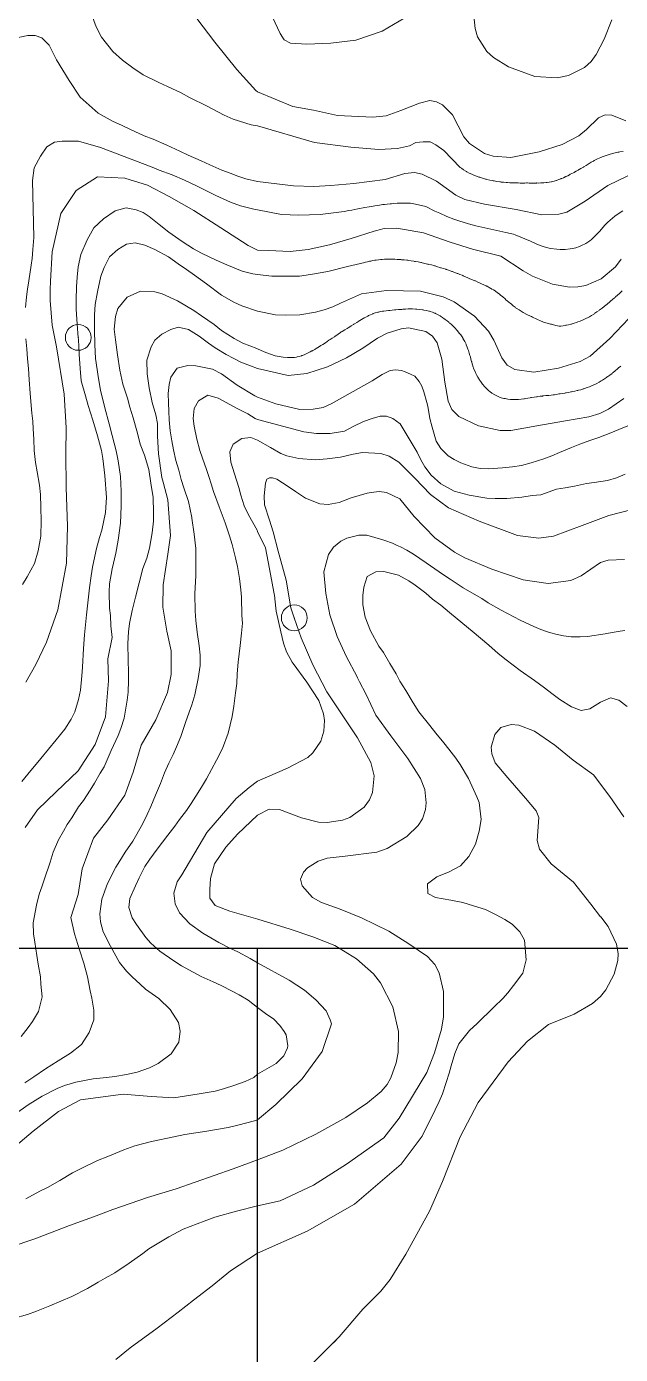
# Model space of a CAD drawing. Header units: metres. Extents: x 548946 to 557077, y 1838800 to 1845419.
# Drawn here: x 553875 to 554197, y 1840780 to 1841500 of the extents above; entities that cross this region are included whole.
import ezdxf

# ---------------------------------------------------------------- set-up
doc = ezdxf.new("R2010")
doc.units = ezdxf.units.M
doc.header["$LTSCALE"] = 28
doc.header["$PDMODE"] = 32
doc.header["$PDSIZE"] = 14
for name, color, linetype, lineweight in [('1', 7, 'Continuous', 13), ('2', 7, 'Continuous', 13), ('60', 7, 'Continuous', 25)]:
    doc.layers.add(name, color=color, linetype=linetype, lineweight=lineweight)

msp = doc.modelspace()

# ---------------------------------------------------------------- linework, layer by layer
at = {"layer": '1'}
for points in [[(553909.23, 1841508.32), (553912.42, 1841499.43), (553915.39, 1841493.78), (553921.58, 1841486.01), (553926.77, 1841481.38), (553932.3, 1841477.17), (553938.04, 1841473.51), (553946.43, 1841469.36), (553951.22, 1841467.16), (553958.5, 1841463.67), (553963.07, 1841461.18), (553972.57, 1841456.38), (553981.82, 1841451.54), (553986.72, 1841449.48), (553996.43, 1841446.39), (554000, 1841445.86)], [(553967.02, 1841503.91), (553976.73, 1841491.07), (553988.76, 1841476.37), (553999.01, 1841465), (554000, 1841464.27)], [(554000, 1841415.69), (553999.94, 1841415.69), (553993.54, 1841417.07), (553989.35, 1841418.56), (553985.15, 1841420.05), (553980.67, 1841421.76), (553974.11, 1841424.68), (553969.46, 1841426.77), (553962.35, 1841429.89), (553957.81, 1841432.12), (553950.82, 1841435.38), (553943.46, 1841438.48), (553938.43, 1841440.39), (553931.04, 1841443.74), (553926.22, 1841446.2), (553921.71, 1841448.18), (553913.64, 1841452.57), (553903.75, 1841461.25), (553897.78, 1841470.33), (553890.99, 1841481.49), (553887.07, 1841489.54), (553882.96, 1841493.46), (553879.46, 1841494.7), (553875.54, 1841494.7), (553867.72, 1841493.05)], [(554000, 1841464.27), (554019.07, 1841456.29), (554030.23, 1841454.36), (554043.33, 1841451.35), (554062.44, 1841450.49), (554069.74, 1841451.13), (554077.68, 1841454.14), (554087.77, 1841458.01), (554093.35, 1841459.51), (554096.9, 1841458.82), (554100.13, 1841457.09), (554105.65, 1841451.72), (554111.73, 1841439.85), (554114.75, 1841436.15), (554122.96, 1841430.78), (554127.61, 1841429.35), (554137.23, 1841428.7), (554152.5, 1841431.62), (554165.06, 1841435.63), (554174.11, 1841440.37), (554178.25, 1841443.74), (554184.76, 1841450.05), (554188.29, 1841451.74), (554191.89, 1841451.59), (554199.59, 1841448.56)], [(554166.63, 1841418.06), (554165.71, 1841417.66), (554164.79, 1841417.28), (554164.53, 1841417.18), (554164.27, 1841417.07), (554163.32, 1841416.67), (554162.33, 1841416.29), (554162.04, 1841416.2), (554161.76, 1841416.1), (554160.7, 1841415.81), (554159.62, 1841415.57), (554159.32, 1841415.5), (554159.03, 1841415.44), (554157.98, 1841415.25), (554156.91, 1841415.08), (554156.61, 1841415.04), (554156.3, 1841415.01), (554155.16, 1841414.89), (554154.03, 1841414.82), (554153.73, 1841414.81), (554153.43, 1841414.8), (554152.4, 1841414.79), (554151.38, 1841414.8), (554151.1, 1841414.79), (554150.82, 1841414.79), (554149.78, 1841414.76), (554148.75, 1841414.73), (554148.48, 1841414.73), (554148.21, 1841414.74), (554147.25, 1841414.78), (554146.32, 1841414.81), (554146.06, 1841414.81), (554145.8, 1841414.81), (554144.86, 1841414.77), (554143.89, 1841414.73), (554143.62, 1841414.73), (554143.34, 1841414.74), (554142.33, 1841414.78), (554141.29, 1841414.83), (554141, 1841414.84), (554140.71, 1841414.84), (554139.67, 1841414.83), (554138.57, 1841414.83), (554138.25, 1841414.84), (554137.92, 1841414.85), (554136.66, 1841414.94), (554135.36, 1841415.05), (554134.99, 1841415.08), (554134.63, 1841415.11), (554133.34, 1841415.2), (554131.99, 1841415.33), (554131.59, 1841415.38), (554131.19, 1841415.43), (554129.67, 1841415.66), (554128.11, 1841415.94), (554127.69, 1841416.02), (554127.27, 1841416.1), (554125.78, 1841416.4), (554124.29, 1841416.74), (554123.87, 1841416.85), (554123.45, 1841416.96), (554121.88, 1841417.39), (554120.34, 1841417.87), (554119.93, 1841418.01), (554119.52, 1841418.15), (554118.11, 1841418.68), (554116.76, 1841419.24), (554116.39, 1841419.4), (554116.03, 1841419.56), (554114.72, 1841420.18), (554113.46, 1841420.85), (554113.12, 1841421.05), (554112.78, 1841421.25), (554111.59, 1841422), (554110.45, 1841422.79), (554110.14, 1841423), (554109.83, 1841423.22), (554100.88, 1841432.44), (554096.57, 1841435.47), (554093.55, 1841437.2), (554089.67, 1841437.2), (554085.73, 1841436.74), (554082.3, 1841435.02), (554075.86, 1841433.52), (554065.76, 1841432.88), (554050.52, 1841434.16), (554030.76, 1841436.74), (554000, 1841445.86)], [(554000, 1841400.23), (553998.75, 1841400.48), (553990.73, 1841402.45), (553985.31, 1841404.46), (553977.38, 1841408.01), (553972.01, 1841410.67), (553967.19, 1841413.13), (553960.45, 1841416.42), (553953.63, 1841419.31), (553946.72, 1841421.8), (553942.79, 1841423.31), (553914.82, 1841434.03), (553902.99, 1841437.41), (553894.12, 1841437.41), (553889.9, 1841436.99), (553885.68, 1841434.45), (553882.3, 1841429.37), (553878.92, 1841423.01), (553878.07, 1841416.23), (553878.71, 1841385.17), (553878.24, 1841378.75), (553877.72, 1841373.79)], [(554198.14, 1841431.88), (554196.32, 1841431.65), (554195.78, 1841431.55), (554195.23, 1841431.44), (554193.11, 1841430.95), (554191.03, 1841430.38), (554190.5, 1841430.23), (554190, 1841430.07), (554188.35, 1841429.53), (554186.82, 1841428.96), (554186.38, 1841428.78), (554185.93, 1841428.6), (554184.29, 1841427.87), (554182.73, 1841427.12), (554182.34, 1841426.92), (554181.97, 1841426.72), (554180.8, 1841426.04), (554179.72, 1841425.37), (554179.11, 1841424.99), (554177.97, 1841424.28), (554176.84, 1841423.59), (554176.54, 1841423.41), (554176.25, 1841423.24), (554175.24, 1841422.67), (554174.26, 1841422.11), (554173.98, 1841421.96), (554173.71, 1841421.8), (554172.71, 1841421.21), (554171.73, 1841420.65), (554171.47, 1841420.51), (554171.21, 1841420.37), (554170.31, 1841419.93), (554169.44, 1841419.5), (554169.19, 1841419.38), (554168.95, 1841419.25), (554168.04, 1841418.77), (554167.13, 1841418.3), (554166.88, 1841418.18), (554166.63, 1841418.06)], [(553999.94, 1841415.69), (554010.46, 1841414.27), (554019.43, 1841413.3), (554030.53, 1841412.98), (554039.61, 1841413.52), (554052.2, 1841414.58), (554069.15, 1841416.7), (554079.76, 1841419.88), (554085.04, 1841420.41), (554089.17, 1841419.65), (554096.96, 1841415.74), (554107.38, 1841408.15), (554112.29, 1841405.93), (554123.04, 1841403.37), (554140.19, 1841400.49), (554154.03, 1841397.63), (554163.24, 1841397.87), (554167.63, 1841399.05), (554177.52, 1841404.88), (554189.79, 1841413.44), (554200.64, 1841418.66)], [(554000, 1841365.15), (553997.41, 1841365.47), (553991.64, 1841367.05), (553983.34, 1841370.43), (553977.46, 1841373.03), (553969.64, 1841376.72), (553965.21, 1841379.1), (553959.05, 1841383.1), (553955.4, 1841385.56), (553951.86, 1841388.16), (553946.58, 1841392.39), (553941.3, 1841396.62), (553937.94, 1841398.85), (553934.14, 1841400.25), (553928.69, 1841401.34), (553922.75, 1841399.78), (553916.46, 1841395.45), (553911.29, 1841390.45), (553907.57, 1841384.06), (553904.17, 1841376.01), (553902.82, 1841369.36), (553902.27, 1841363.71), (553901.81, 1841358.46), (553901.66, 1841351.55), (553901.57, 1841346.47), (553902.22, 1841338.21), (553902.78, 1841331.1)], [(554063.45, 1841402.4), (554061.66, 1841402.11), (554060.47, 1841401.91), (554058.09, 1841401.48), (554054.36, 1841400.77), (554051.05, 1841400.13), (554049.39, 1841399.83), (554046.9, 1841399.4), (554033.84, 1841397.81), (554022.42, 1841397.38), (554012.91, 1841397.81), (554000, 1841400.23)], [(554197.98, 1841399.74), (554196.49, 1841398.82), (554193.65, 1841396.81), (554191.04, 1841394.65), (554189.8, 1841393.51), (554188.01, 1841391.69), (554185.49, 1841388.74), (554181.76, 1841384.92), (554180.99, 1841384.25), (554179.99, 1841383.47), (554177.86, 1841382.07), (554175.58, 1841380.9), (554174.53, 1841380.46), (554172.37, 1841379.72), (554170.71, 1841379.31), (554169.38, 1841379.06), (554166.69, 1841378.78), (554163.99, 1841378.75), (554162.19, 1841378.87), (554158.65, 1841379.37), (554155.35, 1841380.17), (554153.73, 1841380.68), (554151.34, 1841381.6), (554147.81, 1841383.35), (554139.66, 1841386.71), (554138.6, 1841387.01), (554134.54, 1841388.03), (554126.33, 1841389.77), (554118.25, 1841391.63), (554114.25, 1841392.71), (554109, 1841394.34), (554106.39, 1841395.25), (554102.54, 1841396.72), (554098.66, 1841398.36), (554096.11, 1841399.52), (554091.09, 1841402.04), (554083.9, 1841403.7), (554082.86, 1841403.79), (554082.33, 1841403.83), (554080.99, 1841403.9), (554080.09, 1841403.93), (554079.49, 1841403.93), (554078.28, 1841403.93), (554077.38, 1841403.91), (554076.78, 1841403.89), (554075.58, 1841403.83), (554073.78, 1841403.7), (554072.58, 1841403.59), (554071.78, 1841403.51), (554070.18, 1841403.34), (554068.83, 1841403.18), (554067.93, 1841403.06), (554066.13, 1841402.81), (554063.45, 1841402.4)], [(553913.04, 1841313.63), (553912.19, 1841319.67), (553911.74, 1841327.3), (553911.55, 1841334.95), (553911.53, 1841343.4), (553911.96, 1841348.91), (553913.28, 1841355.82), (553915.09, 1841364.21), (553916.78, 1841368.95), (553919.78, 1841374.74), (553924.16, 1841378.74), (553928.9, 1841381.73), (553933.64, 1841382.38), (553938.86, 1841381.01), (553944.31, 1841378.74), (553951.65, 1841374.74), (553957.01, 1841370.91), (553961.38, 1841367.88), (553965.74, 1841364.85), (553972.25, 1841360.1), (553980.46, 1841353.98), (553987.11, 1841350.29), (553991.51, 1841348.18), (554000, 1841345.33)], [(553877.72, 1841373.79), (553877.35, 1841370.33), (553875.94, 1841361.85), (553875.28, 1841357.23), (553874.82, 1841353.14), (553874.16, 1841347.35)], [(554000, 1841365.15), (554007.67, 1841364.37), (554022.62, 1841364.37), (554028.71, 1841365.12), (554038, 1841366.82), (554048.68, 1841369.5), (554058.18, 1841371.78), (554058.48, 1841371.85), (554059.56, 1841372.12), (554060.66, 1841372.37), (554060.97, 1841372.43), (554061.28, 1841372.5), (554062.43, 1841372.71), (554063.61, 1841372.91), (554063.94, 1841372.96), (554064.28, 1841373.02), (554065.5, 1841373.19), (554066.75, 1841373.33), (554067.1, 1841373.36), (554067.45, 1841373.39), (554068.75, 1841373.47), (554070.07, 1841373.53), (554070.44, 1841373.54), (554070.81, 1841373.55), (554072.17, 1841373.57), (554073.54, 1841373.55), (554073.93, 1841373.54), (554074.31, 1841373.52), (554075.71, 1841373.41), (554077.14, 1841373.28), (554077.54, 1841373.25), (554077.94, 1841373.21), (554079.42, 1841373.09), (554080.9, 1841372.95), (554081.32, 1841372.9), (554081.73, 1841372.85), (554083.2, 1841372.62), (554084.68, 1841372.37), (554085.08, 1841372.3), (554085.49, 1841372.23), (554086.96, 1841372), (554088.42, 1841371.74), (554088.83, 1841371.66), (554089.23, 1841371.58), (554090.66, 1841371.24), (554092.07, 1841370.88), (554092.45, 1841370.78), (554092.83, 1841370.69), (554094.18, 1841370.35), (554095.5, 1841370.01), (554095.87, 1841369.91), (554096.23, 1841369.81), (554097.53, 1841369.41), (554098.8, 1841369), (554099.15, 1841368.9), (554099.5, 1841368.79), (554100.72, 1841368.41), (554101.93, 1841368.04), (554102.26, 1841367.93), (554102.59, 1841367.82), (554103.76, 1841367.42), (554104.92, 1841367.01), (554105.23, 1841366.9), (554105.55, 1841366.78), (554106.68, 1841366.36), (554107.8, 1841365.93), (554108.12, 1841365.8), (554108.44, 1841365.68), (554109.61, 1841365.24), (554110.81, 1841364.77), (554111.14, 1841364.63), (554111.48, 1841364.49), (554112.7, 1841363.95), (554113.95, 1841363.39), (554114.31, 1841363.24), (554114.67, 1841363.09), (554115.99, 1841362.55), (554117.33, 1841362.01), (554117.7, 1841361.85), (554118.06, 1841361.69), (554119.37, 1841361.08), (554120.66, 1841360.48), (554121.01, 1841360.32), (554121.36, 1841360.16), (554122.59, 1841359.62), (554123.78, 1841359.09), (554124.09, 1841358.94), (554124.4, 1841358.79), (554125.46, 1841358.21), (554126.45, 1841357.64), (554126.71, 1841357.49), (554126.96, 1841357.33), (554127.83, 1841356.81), (554128.65, 1841356.28), (554128.87, 1841356.13), (554129.08, 1841355.98), (554129.85, 1841355.41), (554130.61, 1841354.82), (554130.82, 1841354.65), (554131.04, 1841354.49), (554131.84, 1841353.88)], [(553936.19, 1841274.2), (553934.6, 1841280.39), (553932.63, 1841287.59), (553930.7, 1841293.36), (553929.39, 1841298.16), (553927, 1841305.7), (553925.38, 1841313.32), (553924.07, 1841321.63), (553922.91, 1841329.83), (553922.29, 1841335.48), (553922.95, 1841342.45), (553924.3, 1841346.76), (553929.21, 1841352.89), (553936.53, 1841356.17), (553944.23, 1841355.85), (553948.26, 1841354.73), (553956.62, 1841350.84), (553965.38, 1841345.69), (553969.6, 1841342.77), (553976.37, 1841338.06), (553980.36, 1841334.85), (553987.21, 1841330.54), (553991.92, 1841327.93), (553999.65, 1841325.01), (554000, 1841324.94)], [(554000, 1841345.33), (554009.62, 1841343.42), (554015.28, 1841343.2), (554022.81, 1841343.36), (554031.35, 1841344.71), (554036.1, 1841346.1), (554040.7, 1841347.75), (554044.95, 1841349.63), (554056.3, 1841354.71), (554069.79, 1841356.6), (554088.32, 1841356.2), (554100.47, 1841353.13), (554106.55, 1841350.32), (554117.56, 1841342.65), (554125.18, 1841334.48), (554128.09, 1841329.62), (554132.35, 1841320), (554135.31, 1841316.12), (554139.47, 1841313.69), (554149.77, 1841312.25), (554162.98, 1841314.48), (554174.82, 1841318.13), (554180.25, 1841320.94), (554190.97, 1841330.46), (554201.22, 1841341.36)], [(554131.84, 1841353.88), (554132.65, 1841353.24), (554132.87, 1841353.05), (554133.09, 1841352.86), (554133.9, 1841352.13), (554134.74, 1841351.37), (554134.98, 1841351.16), (554135.23, 1841350.95), (554136.16, 1841350.21), (554137.1, 1841349.47), (554137.35, 1841349.26), (554137.6, 1841349.05), (554138.48, 1841348.29), (554139.5, 1841347.47), (554139.83, 1841347.22), (554140.19, 1841346.97), (554141.7, 1841345.97), (554143.37, 1841344.96), (554143.83, 1841344.69), (554144.29, 1841344.43), (554145.97, 1841343.54), (554147.81, 1841342.63), (554148.37, 1841342.35), (554148.96, 1841342.07), (554151.3, 1841340.95), (554153.68, 1841339.9), (554154.3, 1841339.66), (554154.9, 1841339.44), (554156.92, 1841338.83), (554158.81, 1841338.35), (554159.33, 1841338.21), (554159.85, 1841338.08), (554161.71, 1841337.6), (554163.43, 1841337.26), (554163.86, 1841337.22), (554164.27, 1841337.2), (554165.58, 1841337.33), (554166.75, 1841337.59), (554167.08, 1841337.66), (554167.4, 1841337.72), (554168.57, 1841337.95), (554169.75, 1841338.2), (554170.08, 1841338.29), (554170.41, 1841338.39), (554171.63, 1841338.79), (554172.86, 1841339.24), (554173.2, 1841339.37), (554173.55, 1841339.49), (554174.79, 1841339.95), (554176.03, 1841340.45), (554176.37, 1841340.59), (554176.71, 1841340.74), (554177.95, 1841341.32), (554179.17, 1841341.95), (554179.51, 1841342.13), (554179.84, 1841342.32), (554181.01, 1841343.02), (554182.17, 1841343.75), (554182.49, 1841343.96), (554182.8, 1841344.17), (554183.93, 1841344.94), (554185.04, 1841345.73), (554185.35, 1841345.96), (554185.66, 1841346.19), (554186.75, 1841347.04), (554187.85, 1841347.92), (554188.15, 1841348.16), (554188.46, 1841348.41), (554189.58, 1841349.32), (554190.69, 1841350.24), (554191, 1841350.49), (554191.3, 1841350.74), (554192.38, 1841351.63), (554193.44, 1841352.53), (554193.73, 1841352.78), (554194.02, 1841353.04), (554195.06, 1841353.98), (554196.07, 1841354.92), (554196.35, 1841355.17), (554196.62, 1841355.43), (554197.59, 1841356.32)], [(554000, 1841324.94), (554003.47, 1841323.3), (554006.99, 1841321.96), (554009.56, 1841321.16), (554013.83, 1841320.44), (554016.12, 1841320.17), (554017.75, 1841320.17), (554018.95, 1841320.14), (554020.05, 1841320.28), (554021.1, 1841320.44), (554021.43, 1841320.5), (554022.58, 1841320.78), (554023.71, 1841321.13), (554024.03, 1841321.24), (554024.35, 1841321.36), (554025.52, 1841321.85), (554026.68, 1841322.38), (554026.99, 1841322.53), (554027.3, 1841322.68), (554028.4, 1841323.21), (554029.44, 1841323.74), (554029.72, 1841323.9), (554030, 1841324.05), (554030.96, 1841324.62), (554031.88, 1841325.18), (554032.13, 1841325.33), (554032.38, 1841325.48), (554033.26, 1841326.01), (554034.11, 1841326.52), (554034.34, 1841326.67), (554034.57, 1841326.81), (554035.38, 1841327.33), (554036.22, 1841327.88), (554036.46, 1841328.04), (554036.71, 1841328.21), (554037.63, 1841328.87), (554038.64, 1841329.56), (554038.94, 1841329.76), (554039.24, 1841329.96), (554040.4, 1841330.7), (554041.63, 1841331.48), (554041.97, 1841331.71), (554042.32, 1841331.95), (554043.62, 1841332.86), (554044.96, 1841333.79), (554045.35, 1841334.04), (554045.74, 1841334.29), (554047.18, 1841335.15), (554048.61, 1841335.99), (554048.99, 1841336.23), (554049.37, 1841336.46), (554050.66, 1841337.31), (554051.88, 1841338.12), (554052.21, 1841338.33), (554052.53, 1841338.53), (554053.69, 1841339.22), (554054.78, 1841339.85), (554055.07, 1841340.02), (554055.36, 1841340.19), (554056.32, 1841340.78), (554057.25, 1841341.34), (554057.5, 1841341.49), (554057.76, 1841341.64), (554058.7, 1841342.16), (554059.65, 1841342.65), (554059.91, 1841342.79), (554060.17, 1841342.91), (554061.13, 1841343.36), (554062.11, 1841343.77), (554062.4, 1841343.88), (554062.68, 1841343.98), (554063.76, 1841344.33), (554064.86, 1841344.65), (554065.16, 1841344.73), (554065.46, 1841344.8), (554066.55, 1841345.06), (554067.68, 1841345.27), (554068.01, 1841345.32), (554068.34, 1841345.37), (554069.6, 1841345.51), (554070.89, 1841345.63), (554071.25, 1841345.67), (554071.6, 1841345.71), (554072.89, 1841345.88), (554074.2, 1841346.03), (554074.57, 1841346.07), (554074.95, 1841346.1), (554076.38, 1841346.19), (554077.84, 1841346.27), (554078.24, 1841346.29), (554078.65, 1841346.32), (554080.13, 1841346.43), (554081.62, 1841346.51), (554082.04, 1841346.52), (554082.46, 1841346.53), (554083.98, 1841346.5), (554085.5, 1841346.41), (554085.92, 1841346.38), (554086.34, 1841346.35), (554087.84, 1841346.22), (554089.3, 1841346.05)], [(554089.3, 1841346.05), (554089.69, 1841346), (554090.08, 1841345.94), (554091.45, 1841345.68), (554092.76, 1841345.37), (554093.11, 1841345.27), (554093.46, 1841345.17), (554094.69, 1841344.76), (554095.85, 1841344.3), (554096.16, 1841344.17), (554096.47, 1841344.04), (554097.53, 1841343.54), (554098.57, 1841342.98), (554098.85, 1841342.82), (554099.14, 1841342.64), (554100.17, 1841341.97), (554101.18, 1841341.25), (554101.45, 1841341.05), (554101.72, 1841340.84), (554102.66, 1841340.09), (554103.58, 1841339.3), (554103.84, 1841339.08), (554104.1, 1841338.85), (554105.05, 1841338.02), (554106.12, 1841337), (554106.45, 1841336.66), (554106.8, 1841336.3), (554108.18, 1841334.78), (554109.49, 1841333.25), (554109.78, 1841332.87), (554110.05, 1841332.52), (554110.77, 1841331.45), (554111.32, 1841330.49), (554111.48, 1841330.21), (554111.64, 1841329.92), (554112.24, 1841328.86), (554112.81, 1841327.73), (554112.96, 1841327.41), (554113.1, 1841327.09), (554113.57, 1841325.88), (554114.01, 1841324.64), (554114.13, 1841324.29), (554114.25, 1841323.93), (554114.68, 1841322.63), (554115.09, 1841321.32), (554115.19, 1841320.97), (554115.29, 1841320.61), (554115.63, 1841319.35), (554115.95, 1841318.12), (554116.03, 1841317.79), (554116.12, 1841317.45), (554116.42, 1841316.27), (554116.79, 1841315.05), (554116.91, 1841314.69), (554117.05, 1841314.33), (554117.63, 1841312.95), (554118.29, 1841311.55), (554118.48, 1841311.17), (554118.67, 1841310.8), (554119.38, 1841309.47), (554120.21, 1841308.12), (554120.48, 1841307.72), (554120.76, 1841307.32), (554121.91, 1841305.8), (554123.16, 1841304.33), (554123.5, 1841303.96), (554123.83, 1841303.61), (554125.03, 1841302.48), (554126.28, 1841301.48), (554126.65, 1841301.21), (554127.02, 1841300.94), (554128.47, 1841300.01), (554129.93, 1841299.2), (554130.32, 1841299.02), (554130.7, 1841298.85), (554132.04, 1841298.39), (554133.36, 1841298.07), (554133.74, 1841297.99), (554134.12, 1841297.91), (554135.53, 1841297.66), (554136.97, 1841297.49), (554137.36, 1841297.46), (554137.75, 1841297.44), (554139.15, 1841297.43), (554140.54, 1841297.48), (554140.93, 1841297.5), (554141.32, 1841297.53), (554142.76, 1841297.64), (554144.19, 1841297.79), (554144.58, 1841297.85), (554144.97, 1841297.9), (554146.37, 1841298.16), (554147.75, 1841298.42), (554148.13, 1841298.48), (554148.5, 1841298.54), (554149.85, 1841298.73), (554151.16, 1841298.9), (554151.51, 1841298.95), (554151.86, 1841299), (554153.11, 1841299.17), (554154.31, 1841299.34)], [(554000, 1841314.22), (553996.13, 1841315.65), (553990.96, 1841317.68), (553987.11, 1841319.6), (553982.97, 1841321.75), (553976.98, 1841325.38), (553973.44, 1841327.98), (553968.34, 1841331.84), (553962.49, 1841335.36), (553957.01, 1841336.7), (553952.87, 1841335.34), (553948.07, 1841332.86), (553944.27, 1841329.58), (553942.32, 1841325.98), (553940, 1841318.7), (553940.16, 1841311.31), (553941.13, 1841303.74), (553942.92, 1841295.75), (553944.83, 1841289.06), (553945.73, 1841284.35), (553945.74, 1841277.65), (553946.36, 1841268.07), (553948.14, 1841255.23), (553948.83, 1841252.67)], [(554198.51, 1841298.06), (554190.08, 1841292.17), (554185.53, 1841289.9), (554179.5, 1841287.98), (554166.84, 1841285.87), (554151.3, 1841283.19), (554137.19, 1841280.64), (554131.38, 1841280.69), (554119.69, 1841283.12), (554109.12, 1841288.16), (554105.31, 1841292.08), (554103.25, 1841296.58), (554101.55, 1841306.9), (554099.9, 1841319.26), (554097.35, 1841328.13), (554094.86, 1841331.74), (554091.15, 1841334.34), (554081.85, 1841336.24), (554077.79, 1841335.83), (554070.15, 1841333.35), (554064.91, 1841330.63), (554056.93, 1841325.18), (554048.18, 1841320.05), (554037.92, 1841315.14), (554026.61, 1841311.51), (554016.57, 1841310.44), (554000, 1841314.22)], [(553902.78, 1841331.1), (553902.87, 1841329.96), (553903.23, 1841321.94), (553903.82, 1841314.2), (553904.41, 1841307.63), (553906.75, 1841299.44), (553908.23, 1841294.27), (553910.68, 1841286.21), (553913.29, 1841277.79), (553915.34, 1841269.82), (553916.08, 1841265.48), (553917.1, 1841256.23), (553918.14, 1841244.38), (553917.48, 1841236.24), (553915.56, 1841226.53), (553914.3, 1841222.62), (553912.75, 1841216.6), (553911.77, 1841212.46), (553910.48, 1841206.47), (553909.82, 1841201.84), (553908.85, 1841195.36), (553908.13, 1841188.91), (553907.2, 1841180.75), (553906.19, 1841169.84), (553905.7, 1841162.5), (553905.12, 1841152.42), (553904.74, 1841147.57), (553903.91, 1841139.81), (553902.9, 1841134.75), (553900.9, 1841128.16), (553898.87, 1841124.16), (553895.44, 1841118.71), (553890.86, 1841113.01), (553882.49, 1841102.85), (553875.48, 1841094.41), (553872.28, 1841090.41)], [(553874.34, 1841330.33), (553874.94, 1841324.93), (553875.27, 1841319.51), (553875.73, 1841314.23), (553876.26, 1841308.17), (553876.8, 1841300.95), (553877.28, 1841294.24), (553877.62, 1841289.98), (553878.21, 1841285.76), (553878.29, 1841281.48), (553878.77, 1841275.94), (553878.94, 1841269.71), (553879.65, 1841263.29), (553880.58, 1841258.32), (553881.78, 1841251.04), (553882.34, 1841245.9), (553882.59, 1841238.9), (553882.61, 1841231.62), (553882.49, 1841223.28), (553881.14, 1841215.46), (553879.05, 1841208.47), (553875.16, 1841201.28), (553872.5, 1841197.08)], [(554154.31, 1841299.34), (554154.64, 1841299.38), (554154.97, 1841299.41), (554156.14, 1841299.53), (554157.28, 1841299.64), (554157.6, 1841299.67), (554157.91, 1841299.7), (554159.04, 1841299.82), (554160.18, 1841299.96), (554160.5, 1841300), (554160.82, 1841300.05), (554162.02, 1841300.24), (554163.26, 1841300.44), (554163.6, 1841300.5), (554163.95, 1841300.55), (554165.22, 1841300.74), (554166.51, 1841300.93), (554166.86, 1841300.99), (554167.21, 1841301.05), (554168.48, 1841301.29), (554169.76, 1841301.54), (554170.13, 1841301.61), (554170.49, 1841301.69), (554171.85, 1841301.95), (554173.21, 1841302.24), (554173.57, 1841302.33), (554173.94, 1841302.42), (554175.22, 1841302.77), (554176.5, 1841303.17), (554176.87, 1841303.29), (554177.24, 1841303.4), (554178.59, 1841303.86), (554179.95, 1841304.36), (554180.31, 1841304.5), (554180.67, 1841304.65), (554181.93, 1841305.23), (554183.16, 1841305.84), (554183.5, 1841306.01), (554183.84, 1841306.19), (554185.07, 1841306.84), (554186.27, 1841307.52), (554186.59, 1841307.72), (554186.92, 1841307.91), (554188.05, 1841308.65), (554189.17, 1841309.43), (554189.48, 1841309.65), (554189.8, 1841309.87), (554190.94, 1841310.71), (554192.09, 1841311.58), (554192.41, 1841311.83), (554192.72, 1841312.08), (554193.86, 1841313.02), (554194.99, 1841313.99), (554195.31, 1841314.26), (554195.62, 1841314.53), (554196.77, 1841315.51)], [(553874.06, 1841065.49), (553880.75, 1841075.05), (553890.77, 1841084.8), (553902.72, 1841096.17), (553911.89, 1841110.4), (553917.62, 1841125.49), (553919.16, 1841144.87), (553918.81, 1841156.79), (553921.18, 1841168.37), (553920.47, 1841174.79), (553920.25, 1841180.36), (553919.68, 1841184.33), (553919.49, 1841193.15), (553919.78, 1841197.61), (553921.1, 1841205.69), (553923.17, 1841214.11), (553924.46, 1841221.27), (553925.67, 1841230.38), (553926.08, 1841239.66), (553925.97, 1841247.71), (553925.75, 1841255.62), (553924.42, 1841264.19), (553923.31, 1841269.53), (553921.09, 1841277.87), (553919.47, 1841284.32), (553917.22, 1841292.92), (553915.85, 1841298.23), (553914.89, 1841302.28), (553913.38, 1841311.22), (553913.04, 1841313.63)], [(554000, 1841286.63), (553998.62, 1841287.18), (553994.71, 1841289.61), (553988.91, 1841292.62), (553978.67, 1841298.25), (553973.05, 1841299.71), (553967.9, 1841296.81), (553965.64, 1841292.53), (553965.07, 1841287.13), (553965.52, 1841283.02), (553967.08, 1841275.91), (553968.68, 1841269.71), (553970.16, 1841265.71), (553972.26, 1841259.57), (553973.6, 1841255.69), (553974.83, 1841251.66), (553976.05, 1841247.63), (553979.18, 1841239.26), (553982.49, 1841230.52), (553984.68, 1841223.61), (553986.24, 1841218.84), (553987.95, 1841211.62), (553988.36, 1841209.97)], [(554000, 1841286.63), (554025.01, 1841279.85), (554031.91, 1841278.98), (554039.24, 1841278.98), (554047, 1841280.28), (554051.74, 1841282.87), (554057.34, 1841285.47), (554062.08, 1841287.2), (554066.4, 1841288.49), (554069.84, 1841288.49), (554073.29, 1841287.2), (554077.17, 1841284.17), (554086.5, 1841268.93), (554088.53, 1841264.74), (554090.65, 1841260.98), (554093.99, 1841256.51), (554099.37, 1841251.69), (554106.49, 1841247.78), (554114.56, 1841245.67), (554124.28, 1841244.04), (554128.72, 1841243.81), (554135.13, 1841243.81), (554143.16, 1841244.55), (554148.76, 1841245.45), (554153.57, 1841245.7), (554161.94, 1841248.79), (554166.7, 1841249.6), (554171.75, 1841250.52), (554178.18, 1841251.89), (554182.41, 1841252.43), (554189.6, 1841253.47), (554194.58, 1841254.95), (554199.21, 1841256.97)], [(553881.62, 1841029.28), (553883.13, 1841033.21), (553884.39, 1841037.12), (553887.52, 1841046.57), (553889.12, 1841052.08), (553892.15, 1841058.79), (553894.76, 1841063.5), (553896.7, 1841067.09), (553899.3, 1841070.63), (553902.93, 1841076.62), (553905.54, 1841080.16), (553909.22, 1841085.64), (553911.54, 1841089.41), (553914.72, 1841094.83), (553916.8, 1841098.31), (553920.64, 1841107.18), (553924.41, 1841115.4), (553925.82, 1841119.2), (553927.68, 1841124.74), (553929.34, 1841134.41), (553929.78, 1841138.75), (553929.98, 1841145.15), (553930.01, 1841149.57), (553929.82, 1841156.06), (553929.6, 1841165.14), (553930.06, 1841171.56), (553930.61, 1841176.04), (553932.05, 1841183.09), (553933.85, 1841190.31), (553937.86, 1841205.84), (553939.98, 1841211.41), (553941.33, 1841216.89), (553942.88, 1841225.25), (553943.49, 1841231.56), (553943.49, 1841236.24), (553943.38, 1841244.3), (553942.13, 1841252.09), (553941.06, 1841259.52), (553938.64, 1841267.31), (553936.42, 1841273.31), (553936.19, 1841274.19)], [(554000, 1841225.94), (553999.7, 1841226.57), (553995.14, 1841234.91), (553992.77, 1841239.85), (553990.84, 1841245.62), (553989.87, 1841249.68), (553987.48, 1841257.21), (553985.49, 1841263.5), (553984.86, 1841269.15), (553986.75, 1841273.26), (553991.35, 1841276.37), (553996.38, 1841276.79), (554000, 1841275.38)], [(554000, 1841275.38), (554006.97, 1841271.4), (554012.52, 1841268.24), (554015.88, 1841266.96), (554022.37, 1841265.42), (554031.23, 1841264.67), (554037.74, 1841265.31), (554044.9, 1841266.27), (554051.84, 1841267.87), (554056.89, 1841268.65), (554066.71, 1841268.25), (554071.32, 1841266.75), (554076.47, 1841263.56), (554085.26, 1841254.76), (554093.77, 1841245.93), (554103.49, 1841238.81), (554120.05, 1841231.47), (554140.87, 1841223.66), (554152.46, 1841222.24), (554160.44, 1841223.45), (554175.9, 1841229.11), (554190.29, 1841234.56), (554203.07, 1841237.88)], [(553948.83, 1841252.66), (553951.42, 1841243.09), (553952.7, 1841223.67), (553951.35, 1841213.65), (553948.79, 1841196.98), (553948.56, 1841184.79), (553950.88, 1841171.83), (553953.13, 1841161.16), (553953.13, 1841148.47), (553951.23, 1841138.57), (553944.77, 1841123.75), (553936.96, 1841110.02), (553932.59, 1841095.43), (553927.98, 1841082.94), (553918.89, 1841069.6), (553911, 1841059.73), (553904.93, 1841043.02), (553902.72, 1841029.09), (553898.74, 1841016.73), (553900.75, 1841007.84), (553903.54, 1840999.05), (553905.76, 1840991.88), (553907.76, 1840984.42), (553909.23, 1840976.91), (553910.06, 1840972.97), (553911.31, 1840966.35), (553911.22, 1840961.27), (553908.73, 1840954.36), (553904.49, 1840947.91), (553898.52, 1840943.09), (553891.95, 1840938.99), (553885.01, 1840934.71), (553878.72, 1840930.38), (553873.89, 1840926.98)], [(554019.87, 1841179.09), (554018.04, 1841184.49), (554015.4, 1841199.43), (554011.1, 1841215.19), (554008.49, 1841225.77), (554006.35, 1841231.97), (554003.79, 1841240.31), (554003.58, 1841245.22), (554004.22, 1841252.06), (554005.07, 1841254.2), (554006.35, 1841255.05), (554008.06, 1841255.05), (554010.41, 1841254.2), (554016.6, 1841250.35), (554020.45, 1841247.57), (554026, 1841243.94), (554033.69, 1841240.95), (554038.17, 1841240.52), (554044.15, 1841241.59), (554050.77, 1841244.15), (554059.31, 1841246.72), (554061.47, 1841246.98), (554065.87, 1841247.57), (554069.81, 1841247.08), (554076.99, 1841243.55), (554084.8, 1841234.08), (554096.02, 1841222.55), (554106.62, 1841214.76), (554112.33, 1841211.53), (554126.96, 1841205.45), (554143.96, 1841199.78), (554157.44, 1841197.7), (554169.76, 1841199.25), (554175.36, 1841201.81), (554185.81, 1841209.08), (554189.93, 1841210.29), (554198.88, 1841210.67)], [(554000, 1841225.94), (554004.32, 1841217), (554006.46, 1841205.67), (554009.24, 1841190.07), (554009.31, 1841189.44)], [(554055.29, 1841144.38), (554054.2, 1841146.52), (554053.91, 1841147.08), (554047.98, 1841158.3), (554043.1, 1841168.94), (554039.07, 1841180.75), (554036.98, 1841192.2), (554035.84, 1841203.97), (554038.35, 1841213.4), (554041.12, 1841217.39), (554045.14, 1841220.64), (554048.26, 1841222.22), (554054.93, 1841223.89), (554059.2, 1841223.9), (554067.82, 1841221.45), (554068.37, 1841221.28), (554068.93, 1841221.09), (554073.02, 1841219.54), (554075.69, 1841218.36), (554077.44, 1841217.51), (554080.88, 1841215.69), (554084.45, 1841213.56), (554091.37, 1841208.93), (554100.81, 1841202.34), (554104.32, 1841199.99), (554111.42, 1841195.4), (554121.16, 1841189.7), (554121.48, 1841189.49), (554124.94, 1841187.31), (554132.02, 1841183.24), (554135.44, 1841181.41), (554142.34, 1841177.9), (554149.75, 1841174.38), (554153.54, 1841172.8), (554157.08, 1841171.52), (554158.87, 1841170.95), (554161.59, 1841170.21), (554165.72, 1841169.37), (554170.02, 1841168.88), (554172.91, 1841168.77), (554174.85, 1841168.78), (554178.77, 1841169.03), (554188.35, 1841170.44), (554189, 1841170.56), (554196.45, 1841171.93), (554198.94, 1841172.19)], [(553988.36, 1841209.97), (553989.12, 1841206.93), (553990.22, 1841200.42), (553990.9, 1841194.26), (553991.21, 1841190.26), (553991.52, 1841180.41), (553991.71, 1841176.27), (553991.28, 1841170.76), (553990.59, 1841164.05), (553989.49, 1841155.08), (553988.89, 1841148.77), (553988.68, 1841143.55), (553988.08, 1841138.41), (553987.04, 1841131.27), (553986.24, 1841125.59), (553983.97, 1841116.63), (553981, 1841108.24), (553977.79, 1841101.9), (553972.27, 1841091.8), (553970.07, 1841088.18), (553967.75, 1841084.41), (553963.98, 1841078.53), (553961.41, 1841074.74), (553957.66, 1841069.77), (553955.06, 1841066.24), (553951.31, 1841061.27), (553945.51, 1841053.74), (553941.57, 1841048.23), (553938.88, 1841044.3), (553935.79, 1841038.1), (553933.79, 1841033.85), (553930.78, 1841026.89), (553930.26, 1841022.15), (553932.06, 1841016.49), (553934.28, 1841012.84), (553939.47, 1841005.86), (553942.15, 1841002.78), (553946.91, 1840998.49), (553954.53, 1840993.09), (553958.73, 1840990.43), (553965.09, 1840986.97), (553969.37, 1840984.71), (553975.93, 1840981.79), (553980.19, 1840979.79), (553986.24, 1840976.81), (553989.97, 1840974.75), (553994.85, 1840971.78), (554000, 1840967.87)], [(554009.31, 1841189.44), (554010.09, 1841182.8), (554012.6, 1841171.58), (554013.99, 1841165.28), (554015.59, 1841160.58), (554018.68, 1841155.02), (554019.21, 1841154.4), (554026.68, 1841144.18), (554033.17, 1841134.31), (554035.7, 1841127.14), (554036.24, 1841123.37), (554035.94, 1841117.69), (554034.21, 1841112.23), (554029.97, 1841105.87), (554027.18, 1841103.33), (554016.19, 1841097.53), (554000, 1841090.57)], [(554000, 1841072.22), (554006.27, 1841075.38), (554011.94, 1841075.16), (554023.75, 1841070.61), (554033.03, 1841068.36), (554037.69, 1841068.16), (554045.95, 1841069.44), (554049.92, 1841070.93), (554057.73, 1841076.51), (554060.55, 1841080.36), (554062.28, 1841084.5), (554063.1, 1841093.46), (554061.37, 1841100.69), (554054.15, 1841113.98), (554047.65, 1841123.8), (554037.57, 1841139.07), (554029.99, 1841153.61), (554023.53, 1841168.28), (554019.87, 1841179.09)], [(554000, 1840860.33), (554012.22, 1840863.05), (554030.36, 1840871.49), (554048.09, 1840882.89), (554068.34, 1840897.25), (554076.78, 1840907.81), (554091.73, 1840932.7), (554095.94, 1840943.22), (554099.71, 1840956.14), (554100.81, 1840962.73), (554100.81, 1840976.55), (554098.4, 1840986.68), (554096.02, 1840991.12), (554092.02, 1840995.45), (554081.96, 1841002.39), (554071.08, 1841009.31), (554056.33, 1841016.52), (554044.71, 1841021.22), (554034.62, 1841024.74), (554029.77, 1841027.55), (554024.11, 1841033.84), (554023.26, 1841037.39), (554024.78, 1841041.31), (554026.96, 1841043.64), (554032.73, 1841047.24), (554037.65, 1841048.85), (554047.39, 1841049.86), (554064.53, 1841052.03), (554070.28, 1841054.1), (554080.83, 1841060.52), (554087.02, 1841066.54), (554089.27, 1841070.14), (554090.91, 1841075.23), (554091.3, 1841078.84), (554090.54, 1841086.08), (554088.33, 1841092.07), (554081.43, 1841102.88), (554072.25, 1841115.12), (554064.04, 1841126.32), (554058.59, 1841137.89), (554055.29, 1841144.38)], [(554185.87, 1841017.07), (554180.56, 1841023.93), (554171.13, 1841035.85), (554159.07, 1841045.78), (554152.7, 1841053.69), (554151.42, 1841058.32), (554152.47, 1841070.83), (554150.94, 1841074.57), (554145.19, 1841081.28), (554135.57, 1841092.32), (554128.75, 1841100.55), (554126.86, 1841105.46), (554126.66, 1841109), (554128.61, 1841115.94), (554131.85, 1841119.69), (554137.36, 1841121.28), (554141.58, 1841120.83), (554150.01, 1841117.7), (554161.1, 1841110.09), (554170.98, 1841101.92), (554181.98, 1841094.04), (554190.81, 1841082.18), (554198.43, 1841071.19)], [(554000, 1840992.11), (553995.88, 1840994.39), (553989.23, 1840998.08), (553984.97, 1841000.08), (553979.04, 1841003.2), (553970.31, 1841008.09), (553963.23, 1841013.29), (553957.64, 1841019.18), (553955.28, 1841024.12), (553954.65, 1841029.78), (553956.31, 1841035.94), (553959, 1841039.88), (553972.52, 1841062.66), (553988.34, 1841081.14), (553995.5, 1841087.17), (554000, 1841090.57)], [(554000, 1841072.22), (553989.09, 1841061.91), (553982.69, 1841054.74), (553976.66, 1841045.7), (553974.4, 1841037.78), (553974.02, 1841031.75), (553974.02, 1841027.22), (553977.04, 1841023.08), (553984.95, 1841020.06), (554000.02, 1841015.73)], [(553871.78, 1840952.11), (553875.67, 1840956.96), (553878.04, 1840960.21), (553881.21, 1840965.63), (553883.19, 1840973.66), (553882.57, 1840980.48), (553882.26, 1840984.48), (553880.98, 1840991.36), (553880.33, 1840996.1), (553879.28, 1841003.27), (553878.51, 1841007.87), (553878.38, 1841013.83), (553880.18, 1841023.4), (553881.62, 1841029.28)], [(554000, 1840885.39), (554013.63, 1840890.47), (554031.57, 1840899.23), (554047.8, 1840908.21), (554059.55, 1840916.12), (554066.93, 1840922.4), (554070.13, 1840926.18), (554072.26, 1840929.81), (554075.11, 1840937.84), (554076.17, 1840943.46), (554076.38, 1840954.78), (554073.33, 1840968.26), (554066.62, 1840981.33), (554062.79, 1840986.09), (554053.66, 1840994.29), (554041.91, 1841001.4), (554029.84, 1841006.2), (554017.56, 1841010.4), (554000.02, 1841015.73)], [(554026.95, 1840772.21), (554044.25, 1840789.31), (554057.01, 1840804.4), (554066.79, 1840814.18), (554071.77, 1840820.45), (554080.33, 1840834.13), (554093.11, 1840857.47), (554100.12, 1840873.65), (554109.75, 1840897.69), (554119.5, 1840916.39), (554135.74, 1840938.34), (554146.3, 1840949.72), (554157.67, 1840958.66), (554171.47, 1840964.26), (554181.53, 1840969.97), (554185.8, 1840973.81), (554188.75, 1840977.47), (554193.16, 1840985.87), (554195.15, 1840993.39), (554195.32, 1840997.22), (554194.47, 1841002.28), (554190.02, 1841011.73), (554185.92, 1841017.01)], [(554041.03, 1840786.13), (554044.25, 1840789.31), (554057.01, 1840804.4), (554066.79, 1840814.18), (554071.77, 1840820.45), (554080.33, 1840834.13), (554093.11, 1840857.47), (554100.12, 1840873.65), (554109.75, 1840897.69), (554119.5, 1840916.39), (554135.74, 1840938.34), (554146.3, 1840949.72), (554157.67, 1840958.66), (554171.47, 1840964.26), (554181.53, 1840969.97), (554185.8, 1840973.81), (554188.75, 1840977.47), (554193.16, 1840985.87), (554195.15, 1840993.39), (554195.32, 1840997.22), (554194.47, 1841002.28), (554193.02, 1841005.36)], [(554000, 1840992.11), (554017.14, 1840982.77), (554025.36, 1840977.21), (554031.56, 1840972.08), (554037.21, 1840965.99), (554039.35, 1840961.18), (554039.96, 1840959.1), (554035.05, 1840944.11), (554024.16, 1840929.15), (554009.85, 1840915.25), (554000, 1840907.05)], [(554000, 1840967.87), (554004.27, 1840964.59), (554008.76, 1840961.49), (554011.96, 1840958.18), (554014.31, 1840954.87), (554015.47, 1840953.06), (554016.4, 1840947.18), (554016.2, 1840945.93), (554014.28, 1840941.76), (554010.11, 1840937.48), (554000, 1840931.76)], [(554000, 1840931.76), (553997.9, 1840929.97), (553993.33, 1840927.78), (553987.7, 1840925.73), (553981.42, 1840923.74), (553976.99, 1840922.6), (553968.34, 1840921.04), (553954.67, 1840918.85), (553942.26, 1840919.59), (553927.13, 1840920.9), (553904.04, 1840917.81), (553892.05, 1840911.54), (553878.43, 1840900.86), (553868.91, 1840892.93)], [(554000, 1840907.05), (553998.27, 1840906.48), (553989.31, 1840904.06), (553984.11, 1840902.84), (553972.49, 1840900.91), (553960.61, 1840898.95), (553954.5, 1840897.75), (553942.42, 1840895.25), (553933.45, 1840892.83), (553927.57, 1840890.76), (553918.85, 1840887.2), (553913.25, 1840884.89), (553904.74, 1840880.7), (553899.69, 1840878.19), (553892.72, 1840874.17), (553886.12, 1840870.32), (553881.92, 1840868.3), (553874.32, 1840864.08)], [(554000, 1840885.39), (553986.78, 1840880.48), (553955.91, 1840869.65), (553940.4, 1840864.93), (553921.56, 1840858.43), (553911.08, 1840854.44), (553898.04, 1840849.65), (553879.28, 1840842.45), (553865.86, 1840837.97)], [(553867.55, 1840799.22), (553875.23, 1840801.5), (553880.11, 1840803.21), (553887.45, 1840806.22), (553899.39, 1840811.18), (553907.88, 1840815.63), (553913.62, 1840818.99), (553917.42, 1840821.1), (553922.56, 1840824.01), (553930.3, 1840829.28), (553937.79, 1840834.53), (553941.02, 1840837.09), (553947.36, 1840840.91), (553951.87, 1840843.62), (553959.62, 1840847.73), (553971.1, 1840852.11), (553976.84, 1840854.3), (553988.46, 1840857.41), (554000, 1840860.33)]]:
    msp.add_lwpolyline(points, dxfattribs=at)
for p in [(553902.78, 1841331.1), (554019.87, 1841179.09)]:
    msp.add_point(p, dxfattribs=at)
at = {"layer": '2'}
for points in [[(554116.65, 1841510.66), (554117.9, 1841498.61), (554119.18, 1841494.11), (554124.3, 1841486), (554127.83, 1841482.77), (554135.98, 1841477.78), (554150.22, 1841472.58), (554162.4, 1841471.89), (554168.41, 1841473.1), (554177.11, 1841477.44), (554180.69, 1841480.66), (554183.48, 1841484.38), (554187.74, 1841492.78), (554192, 1841503.32)], [(554008.27, 1841504.33), (554010.73, 1841498.96), (554012.22, 1841495.77), (554014.4, 1841492.32), (554017.8, 1841490.62), (554026.64, 1841490), (554039.75, 1841490.53), (554053.24, 1841492.15), (554067.56, 1841497.18), (554079.74, 1841504.3)], [(554000, 1841378.35), (553994.79, 1841380.83), (553979.98, 1841390.46), (553965.35, 1841399.93), (553952.01, 1841407.44), (553940.4, 1841413.55), (553927.99, 1841417.46), (553913.29, 1841418.12), (553901.61, 1841410.65), (553893.29, 1841398.27), (553888.72, 1841377.5), (553887.68, 1841361.52), (553887.64, 1841356.89)], [(554196.95, 1841373.45), (554193.93, 1841369.32), (554186.21, 1841362.92), (554177.96, 1841359.32), (554173.57, 1841358.47), (554168.99, 1841358.35), (554159.9, 1841359.92), (554148.98, 1841364.23), (554143.92, 1841367.24), (554131.74, 1841375.19), (554116.5, 1841378.87), (554104.4, 1841382.67), (554089.83, 1841387.87), (554075.46, 1841390.38), (554068.61, 1841390.09), (554065.89, 1841389.39), (554064.53, 1841389.04), (554063.18, 1841388.66), (554050.71, 1841384.78), (554038.96, 1841381.36), (554027.43, 1841378.79), (554017.61, 1841377.73), (554005.86, 1841378.15), (554000, 1841378.35)], [(553887.64, 1841356.88), (553887.6, 1841351.12), (553888.57, 1841337.66), (553890.93, 1841325.94), (553895.18, 1841300.33), (553896.15, 1841282.11), (553896.11, 1841268.18), (553896.23, 1841249.69), (553896.96, 1841228.8), (553896.38, 1841208.65), (553891.78, 1841183.47), (553885.63, 1841165.87), (553879.75, 1841153.76), (553874.29, 1841144.17)], [(553951.88, 1841291.14), (553951.77, 1841295.68), (553951.6, 1841300.73), (553951.98, 1841305.59), (553952.98, 1841309.47), (553956.47, 1841314.41), (553962.15, 1841315.94), (553966.47, 1841315.77), (553975.51, 1841313.9), (553980.48, 1841311.33), (553988.95, 1841305.24), (553998.43, 1841299.52), (554000, 1841298.75)], [(554000, 1841298.75), (554009.87, 1841295.05), (554022.79, 1841292.06), (554030.05, 1841292.17), (554035.49, 1841293.02), (554039.87, 1841295.05), (554062.09, 1841307.55), (554067.43, 1841310.97), (554071.89, 1841313.16), (554074.67, 1841313.47), (554078, 1841313.13), (554079.96, 1841312.41), (554082.93, 1841311.09), (554085.15, 1841310.16), (554087.46, 1841307.24), (554088.93, 1841304.58), (554090.09, 1841301.53), (554091.79, 1841295.73), (554092.23, 1841293.89), (554093.33, 1841287.08), (554094.67, 1841282.41), (554096.8, 1841274.77), (554099.22, 1841270.92), (554103.19, 1841266.89), (554106.47, 1841264.9), (554110.18, 1841263.2), (554116.06, 1841261.02), (554120.63, 1841260.12), (554125.35, 1841259.93), (554132.7, 1841260.39), (554138.05, 1841260.98), (554143.03, 1841261.64), (554148.27, 1841263.16), (554155.08, 1841265.32), (554159.49, 1841266.86), (554163.52, 1841268.72), (554170.16, 1841271.45), (554174.54, 1841273.22), (554179.96, 1841275.23), (554184.84, 1841276.83), (554191.37, 1841279.42), (554195.76, 1841281.2), (554200.72, 1841283.16)], [(553964.29, 1841233.56), (553962.48, 1841242.11), (553959.98, 1841249.5), (553958.55, 1841254.16), (553957.22, 1841259.21), (553955.74, 1841264.38), (553954.32, 1841270.21), (553953.52, 1841275.06), (553952.67, 1841280.43), (553952.13, 1841286.49), (553951.88, 1841291.14)], [(553868.85, 1840910.17), (553875.6, 1840915.08), (553883.14, 1840919.81), (553891.39, 1840923.97), (553895.25, 1840925.56), (553901.42, 1840927.41), (553906.13, 1840928.32), (553910.84, 1840929.23), (553918.04, 1840930.02), (553922.66, 1840930.53), (553928.92, 1840931.61), (553934.77, 1840932.78), (553941.4, 1840935.2), (553946.08, 1840937.53), (553953.05, 1840942.72), (553957.29, 1840949.17), (553957.95, 1840954.97), (553957.04, 1840959.68), (553952.62, 1840966.74), (553946.49, 1840972.82), (553939.3, 1840977.88), (553936.27, 1840980.54), (553931.94, 1840984.49), (553929, 1840987.54), (553925.09, 1840992.32), (553920.22, 1841001.14), (553916.37, 1841008.91), (553914.87, 1841014.34), (553914.53, 1841018.59), (553915.59, 1841026.64), (553918.68, 1841035.18), (553923.17, 1841044), (553925.4, 1841047.36), (553928.26, 1841052.1), (553932.3, 1841058.01), (553937.53, 1841067.17), (553940.19, 1841072.53), (553942.05, 1841076.9), (553944.63, 1841083.03), (553947.32, 1841089.31), (553949.55, 1841095.02), (553951.95, 1841100.36), (553954.3, 1841105.04), (553956.04, 1841109.26), (553958.3, 1841114.71), (553960.85, 1841122.28), (553962.83, 1841127.96), (553964.35, 1841131.9), (553965.95, 1841137.4), (553967.84, 1841146.2), (553968.88, 1841153.33), (553968.8, 1841158.79), (553968.23, 1841163.93), (553967.3, 1841171.24), (553966.59, 1841177.66), (553966.16, 1841182.69), (553965.92, 1841192.02), (553966.5, 1841202.1), (553966.53, 1841208.87), (553966.45, 1841216.66), (553965.61, 1841224.37), (553964.39, 1841233.08), (553964.29, 1841233.56)], [(554200.24, 1841131.06), (554195.74, 1841134.41), (554191.17, 1841135.76), (554185.89, 1841133.33), (554180.01, 1841129.83), (554175.41, 1841128.9), (554170.07, 1841130.87), (554163.79, 1841134.88), (554159.44, 1841138.11), (554155.41, 1841141.08), (554150.13, 1841145.06), (554142.26, 1841150.6), (554134.79, 1841156.33), (554130.42, 1841159.83), (554125.23, 1841164.25), (554116.27, 1841171.95), (554111.27, 1841175.95), (554104.05, 1841181.99), (554099.21, 1841185.88), (554094.71, 1841189.23), (554091.09, 1841192.39), (554085.46, 1841196.89), (554081.93, 1841199.21), (554076.34, 1841202.16), (554068.43, 1841204.13), (554064.02, 1841204.08), (554059.45, 1841201.58), (554057.54, 1841195.67), (554057.04, 1841191.2), (554057.03, 1841186.07), (554058.34, 1841179.38), (554061.14, 1841172)], [(554061.14, 1841172), (554065.61, 1841163.8), (554068.14, 1841160.24), (554071.63, 1841154.36), (554075.1, 1841148.76), (554077.09, 1841144.85), (554080.37, 1841139.65), (554084.24, 1841132.96), (554087.33, 1841128.17), (554093.42, 1841120.72), (554096.58, 1841116.66), (554100.86, 1841111.43), (554103.67, 1841107.89), (554107.48, 1841103.04), (554109.85, 1841099.6), (554114.25, 1841091.97), (554117.96, 1841084.12), (554118.79, 1841082.15)], [(554118.79, 1841082.15), (554120.08, 1841079.08), (554121.11, 1841069.8), (554120.1, 1841063.42), (554118.03, 1841056.35), (554114.49, 1841049.7), (554109.92, 1841044.64), (554103.73, 1841041.39), (554097.19, 1841038.68), (554092.06, 1841034.84), (554092.33, 1841029.74), (554096.43, 1841027.49), (554104.71, 1841025.98), (554111.25, 1841024.84), (554117, 1841023.06), (554123.5, 1841020.92), (554129.22, 1841018.14), (554133.9, 1841015.66), (554137.9, 1841012.97), (554142.06, 1841008.87), (554144.55, 1841004.3), (554145.58, 1840993.73), (554143.66, 1840986.54), (554138.72, 1840979.73), (554135.59, 1840975.83), (554132.92, 1840972.83), (554128.04, 1840968.02), (554118.9, 1840959.18), (554114.9, 1840955.46), (554109.01, 1840948.12), (554106.88, 1840942.9), (554104.91, 1840936.27), (554103.78, 1840932.31), (554102.21, 1840927.15), (554100.17, 1840921.08), (554098.35, 1840916.9), (554096.28, 1840912.4), (554089.24, 1840898.08), (554077.84, 1840882.88), (554052.52, 1840861.34), (554026.78, 1840846.56), (554000, 1840834.66)], [(554000, 1840834.66), (553985.38, 1840825.21), (553975.36, 1840817.04), (553965.3, 1840809.23), (553956.87, 1840802.66), (553945.5, 1840793.99), (553930.99, 1840783.39), (553923.06, 1840777.05)]]:
    msp.add_lwpolyline(points, dxfattribs=at)
at = {"layer": '60'}
for p, q in [((549000, 1841000), (557000, 1841000)), ((554000, 1839000), (554000, 1841000))]:
    msp.add_line(p, q, dxfattribs=at)

doc.saveas('drawing.dxf')
